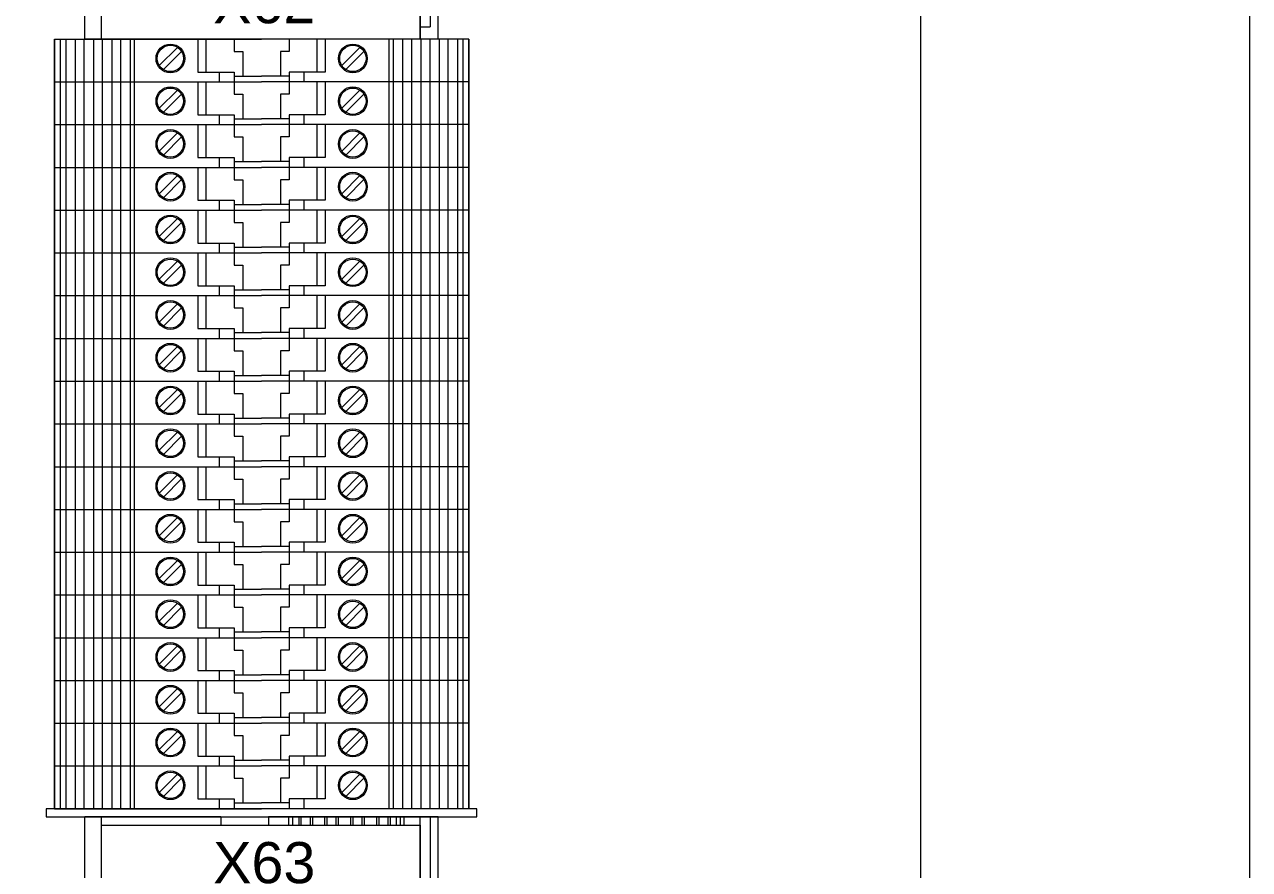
# Model space of a CAD drawing. Header units: millimetres. Extents: x -5035 to 14510, y -7775 to 12.
# Drawn here: x 1420.2 to 1569.2, y -2634.7 to -2531.9 of the extents above; entities that cross this region are included whole.
import ezdxf
from ezdxf.enums import TextEntityAlignment as Align

# ---------------------------------------------------------------- set-up
doc = ezdxf.new("R2010")
doc.units = ezdxf.units.MM
doc.layers.add('eProC - L2', color=41, linetype='Continuous', lineweight=20)
doc.styles.get("Standard").update_dxf_attribs({"font": 'arial.ttf'})

# ---------------------------------------------------------------- blocks, each defined once
blk = doc.blocks.new('eProC_Z_EK1+I-RE1')
at = {"layer": 'eProC - L2'}
for p, q in [((0, 0), (0, -20.65)), ((10, 0), (0, 0)), ((10, 0), (10, -43)), ((0, -1), (8.5, -1)), ((8.5, -2.2), (8.5, -1)), ((10, -2.2), (0, -2.2)), ((0, -4.2), (1, -4.2)), ((1, -4.59), (0, -4.59)), ((1, -5.09), (0, -5.09)), ((1, -5.84), (0, -5.84)), ((1, -6.11), (0, -6.11)), ((1, -7.21), (0, -7.21)), ((1, -7.49), (0, -7.49)), ((1, -8.99), (0, -8.99)), ((1, -9.26), (0, -9.26)), ((1, -10.36), (0, -10.36)), ((1, -10.64), (0, -10.64)), ((1, -12.14), (0, -12.14)), ((1, -12.42), (0, -12.42)), ((1, -13.52), (0, -13.52)), ((1, -13.79), (0, -13.79)), ((1, -15.29), (0, -15.29)), ((1, -15.57), (0, -15.57)), ((1, -16.67), (0, -16.67)), ((1, -16.94), (0, -16.94)), ((1, -17.69), (0, -17.69)), ((1, -18.19), (0, -18.19)), ((0, -20.65), (1, -20.65)), ((1, -26.45), (1, -20.65)), ((0, -26.45), (0, -43)), ((0, -26.45), (1, -26.45)), ((10, -41), (0, -41)), ((10, -43), (0, -43))]:
    blk.add_line(p, q, dxfattribs=at)
blk.add_lwpolyline([(10, -41), (1, -41), (1, -2.2), (10, -2.2)], close=True, dxfattribs=at)
blk.add_attdef('XXXX.X', text='', height=5, rotation=90, dxfattribs=at).set_placement((8.07, -21.18), align=Align.CENTER)
blk = doc.blocks.new('eProC_Z_00')
at = {"layer": 'eProC - L2'}
blk.add_lwpolyline([(0.99, 0), (0, 0), (0, -52.4), (0.99, -52.4)], close=True, dxfattribs=at)

msp = doc.modelspace()

# ---------------------------------------------------------------- linework, layer by layer
at = {"layer": 'eProC - L2'}
for p, q in [((1569.21, -1759.46), (1569.21, -2759.46)), ((1423.81, -2533.66), (1449.01, -2533.66)), ((1423.81, -2538.86), (1423.81, -2533.66)), ((1423.81, -2533.66), (1423.81, -2538.86)), ((1424.51, -2533.66), (1424.51, -2538.86)), ((1425.17, -2533.66), (1425.17, -2538.86)), ((1426.33, -2533.66), (1426.33, -2538.86)), ((1427.39, -2533.66), (1427.39, -2538.86)), ((1428.55, -2533.66), (1428.55, -2538.86)), ((1429.62, -2533.66), (1429.62, -2538.86)), ((1430.78, -2533.66), (1430.78, -2538.86)), ((1431.85, -2533.66), (1431.85, -2538.86)), ((1433.01, -2533.66), (1433.01, -2538.86)), ((1433.52, -2533.66), (1433.52, -2538.86)), ((1441.26, -2533.66), (1441.26, -2537.66)), ((1442.26, -2537.66), (1442.26, -2533.66)), ((1445.66, -2533.66), (1445.66, -2535.16)), ((1474.21, -2533.66), (1449.01, -2533.66)), ((1452.36, -2533.66), (1452.36, -2535.16)), ((1455.76, -2537.66), (1455.76, -2533.66)), ((1456.76, -2533.66), (1456.76, -2537.66)), ((1464.49, -2533.66), (1464.49, -2538.86)), ((1465, -2533.66), (1465, -2538.86)), ((1466.16, -2533.66), (1466.16, -2538.86)), ((1467.23, -2533.66), (1467.23, -2538.86)), ((1468.39, -2533.66), (1468.39, -2538.86)), ((1469.46, -2533.66), (1469.46, -2538.86)), ((1470.62, -2533.66), (1470.62, -2538.86)), ((1471.68, -2533.66), (1471.68, -2538.86)), ((1472.84, -2533.66), (1472.84, -2538.86)), ((1473.5, -2533.66), (1473.5, -2538.86)), ((1474.21, -2538.86), (1474.21, -2533.66)), ((1474.21, -2533.66), (1474.21, -2538.86)), ((1438.76, -2534.66), (1436.55, -2536.87)), ((1439.26, -2535.15), (1437.05, -2537.36)), ((1445.66, -2535.16), (1446.71, -2535.16)), ((1446.71, -2535.16), (1446.71, -2538.16)), ((1451.31, -2535.16), (1451.31, -2538.16)), ((1452.36, -2535.16), (1451.31, -2535.16)), ((1460.96, -2534.66), (1458.75, -2536.87)), ((1461.46, -2535.15), (1459.25, -2537.36)), ((1441.26, -2537.66), (1445.66, -2537.66)), ((1443.86, -2537.66), (1443.86, -2538.86)), ((1445.66, -2537.66), (1445.66, -2538.86)), ((1445.66, -2538.16), (1449.01, -2538.16)), ((1452.36, -2538.16), (1449.01, -2538.16)), ((1456.76, -2537.66), (1452.36, -2537.66)), ((1452.36, -2537.66), (1452.36, -2538.86)), ((1454.16, -2537.66), (1454.16, -2538.86)), ((1423.81, -2538.86), (1449.01, -2538.86)), ((1423.81, -2544.06), (1423.81, -2538.86)), ((1423.81, -2538.86), (1423.81, -2544.06)), ((1423.81, -2538.86), (1449.01, -2538.86)), ((1424.51, -2538.86), (1424.51, -2544.06)), ((1425.17, -2538.86), (1425.17, -2544.06)), ((1426.33, -2538.86), (1426.33, -2544.06)), ((1427.39, -2538.86), (1427.39, -2544.06)), ((1428.55, -2538.86), (1428.55, -2544.06)), ((1429.62, -2538.86), (1429.62, -2544.06)), ((1430.78, -2538.86), (1430.78, -2544.06)), ((1431.85, -2538.86), (1431.85, -2544.06)), ((1433.01, -2538.86), (1433.01, -2544.06)), ((1433.52, -2538.86), (1433.52, -2544.06)), ((1438.76, -2539.86), (1436.55, -2542.07)), ((1441.26, -2538.86), (1441.26, -2542.86)), ((1442.26, -2542.86), (1442.26, -2538.86)), ((1445.66, -2538.86), (1445.66, -2540.36)), ((1474.21, -2538.86), (1449.01, -2538.86)), ((1474.21, -2538.86), (1449.01, -2538.86)), ((1452.36, -2538.86), (1452.36, -2540.36)), ((1455.76, -2542.86), (1455.76, -2538.86)), ((1456.76, -2538.86), (1456.76, -2542.86)), ((1460.96, -2539.86), (1458.75, -2542.07)), ((1464.49, -2538.86), (1464.49, -2544.06)), ((1465, -2538.86), (1465, -2544.06)), ((1466.16, -2538.86), (1466.16, -2544.06)), ((1467.23, -2538.86), (1467.23, -2544.06)), ((1468.39, -2538.86), (1468.39, -2544.06)), ((1469.46, -2538.86), (1469.46, -2544.06)), ((1470.62, -2538.86), (1470.62, -2544.06)), ((1471.68, -2538.86), (1471.68, -2544.06)), ((1472.84, -2538.86), (1472.84, -2544.06)), ((1473.5, -2538.86), (1473.5, -2544.06)), ((1474.21, -2544.06), (1474.21, -2538.86)), ((1474.21, -2538.86), (1474.21, -2544.06)), ((1439.26, -2540.35), (1437.05, -2542.56)), ((1445.66, -2540.36), (1446.71, -2540.36)), ((1446.71, -2540.36), (1446.71, -2543.36)), ((1451.31, -2540.36), (1451.31, -2543.36)), ((1452.36, -2540.36), (1451.31, -2540.36)), ((1461.46, -2540.35), (1459.25, -2542.56)), ((1441.26, -2542.86), (1445.66, -2542.86)), ((1443.86, -2542.86), (1443.86, -2544.06)), ((1445.66, -2542.86), (1445.66, -2544.06)), ((1456.76, -2542.86), (1452.36, -2542.86)), ((1452.36, -2542.86), (1452.36, -2544.06)), ((1454.16, -2542.86), (1454.16, -2544.06)), ((1423.81, -2544.06), (1449.01, -2544.06)), ((1423.81, -2549.26), (1423.81, -2544.06)), ((1423.81, -2544.06), (1423.81, -2549.26)), ((1423.81, -2544.06), (1449.01, -2544.06)), ((1424.51, -2544.06), (1424.51, -2549.26)), ((1425.17, -2544.06), (1425.17, -2549.26)), ((1426.33, -2544.06), (1426.33, -2549.26)), ((1427.39, -2544.06), (1427.39, -2549.26)), ((1428.55, -2544.06), (1428.55, -2549.26)), ((1429.62, -2544.06), (1429.62, -2549.26)), ((1430.78, -2544.06), (1430.78, -2549.26)), ((1431.85, -2544.06), (1431.85, -2549.26)), ((1433.01, -2544.06), (1433.01, -2549.26)), ((1433.52, -2544.06), (1433.52, -2549.26)), ((1441.26, -2544.06), (1441.26, -2548.06)), ((1442.26, -2548.06), (1442.26, -2544.06)), ((1445.66, -2543.36), (1449.01, -2543.36)), ((1445.66, -2544.06), (1445.66, -2545.56)), ((1452.36, -2543.36), (1449.01, -2543.36)), ((1474.21, -2544.06), (1449.01, -2544.06)), ((1474.21, -2544.06), (1449.01, -2544.06)), ((1452.36, -2544.06), (1452.36, -2545.56)), ((1455.76, -2548.06), (1455.76, -2544.06)), ((1456.76, -2544.06), (1456.76, -2548.06)), ((1464.49, -2544.06), (1464.49, -2549.26)), ((1465, -2544.06), (1465, -2549.26)), ((1466.16, -2544.06), (1466.16, -2549.26)), ((1467.23, -2544.06), (1467.23, -2549.26)), ((1468.39, -2544.06), (1468.39, -2549.26)), ((1469.46, -2544.06), (1469.46, -2549.26)), ((1470.62, -2544.06), (1470.62, -2549.26)), ((1471.68, -2544.06), (1471.68, -2549.26)), ((1472.84, -2544.06), (1472.84, -2549.26)), ((1473.5, -2544.06), (1473.5, -2549.26)), ((1474.21, -2549.26), (1474.21, -2544.06)), ((1474.21, -2544.06), (1474.21, -2549.26)), ((1438.76, -2545.06), (1436.55, -2547.27)), ((1439.26, -2545.55), (1437.05, -2547.76)), ((1445.66, -2545.56), (1446.71, -2545.56)), ((1446.71, -2545.56), (1446.71, -2548.56)), ((1451.31, -2545.56), (1451.31, -2548.56)), ((1452.36, -2545.56), (1451.31, -2545.56)), ((1460.96, -2545.06), (1458.75, -2547.27)), ((1461.46, -2545.55), (1459.25, -2547.76)), ((1441.26, -2548.06), (1445.66, -2548.06)), ((1443.86, -2548.06), (1443.86, -2549.26)), ((1445.66, -2548.06), (1445.66, -2549.26)), ((1445.66, -2548.56), (1449.01, -2548.56)), ((1452.36, -2548.56), (1449.01, -2548.56)), ((1456.76, -2548.06), (1452.36, -2548.06)), ((1452.36, -2548.06), (1452.36, -2549.26)), ((1454.16, -2548.06), (1454.16, -2549.26)), ((1423.81, -2549.26), (1449.01, -2549.26)), ((1423.81, -2554.46), (1423.81, -2549.26)), ((1423.81, -2549.26), (1423.81, -2554.46)), ((1423.81, -2549.26), (1449.01, -2549.26)), ((1424.51, -2549.26), (1424.51, -2554.46)), ((1425.17, -2549.26), (1425.17, -2554.46)), ((1426.33, -2549.26), (1426.33, -2554.46)), ((1427.39, -2549.26), (1427.39, -2554.46)), ((1428.55, -2549.26), (1428.55, -2554.46)), ((1429.62, -2549.26), (1429.62, -2554.46)), ((1430.78, -2549.26), (1430.78, -2554.46)), ((1431.85, -2549.26), (1431.85, -2554.46)), ((1433.01, -2549.26), (1433.01, -2554.46)), ((1433.52, -2549.26), (1433.52, -2554.46)), ((1438.76, -2550.26), (1436.55, -2552.47)), ((1441.26, -2549.26), (1441.26, -2553.26)), ((1442.26, -2553.26), (1442.26, -2549.26)), ((1445.66, -2549.26), (1445.66, -2550.76)), ((1474.21, -2549.26), (1449.01, -2549.26)), ((1474.21, -2549.26), (1449.01, -2549.26)), ((1452.36, -2549.26), (1452.36, -2550.76)), ((1455.76, -2553.26), (1455.76, -2549.26)), ((1456.76, -2549.26), (1456.76, -2553.26)), ((1460.96, -2550.26), (1458.75, -2552.47)), ((1464.49, -2549.26), (1464.49, -2554.46)), ((1465, -2549.26), (1465, -2554.46)), ((1466.16, -2549.26), (1466.16, -2554.46)), ((1467.23, -2549.26), (1467.23, -2554.46)), ((1468.39, -2549.26), (1468.39, -2554.46)), ((1469.46, -2549.26), (1469.46, -2554.46)), ((1470.62, -2549.26), (1470.62, -2554.46)), ((1471.68, -2549.26), (1471.68, -2554.46)), ((1472.84, -2549.26), (1472.84, -2554.46)), ((1473.5, -2549.26), (1473.5, -2554.46)), ((1474.21, -2554.46), (1474.21, -2549.26)), ((1474.21, -2549.26), (1474.21, -2554.46)), ((1439.26, -2550.75), (1437.05, -2552.96)), ((1445.66, -2550.76), (1446.71, -2550.76)), ((1446.71, -2550.76), (1446.71, -2553.76)), ((1451.31, -2550.76), (1451.31, -2553.76)), ((1452.36, -2550.76), (1451.31, -2550.76)), ((1461.46, -2550.75), (1459.25, -2552.96)), ((1441.26, -2553.26), (1445.66, -2553.26)), ((1443.86, -2553.26), (1443.86, -2554.46)), ((1445.66, -2553.26), (1445.66, -2554.46)), ((1456.76, -2553.26), (1452.36, -2553.26)), ((1452.36, -2553.26), (1452.36, -2554.46)), ((1454.16, -2553.26), (1454.16, -2554.46)), ((1423.81, -2554.46), (1449.01, -2554.46)), ((1423.81, -2559.66), (1423.81, -2554.46)), ((1423.81, -2554.46), (1423.81, -2559.66)), ((1423.81, -2554.46), (1449.01, -2554.46)), ((1424.51, -2554.46), (1424.51, -2559.66)), ((1425.17, -2554.46), (1425.17, -2559.66)), ((1426.33, -2554.46), (1426.33, -2559.66)), ((1427.39, -2554.46), (1427.39, -2559.66)), ((1428.55, -2554.46), (1428.55, -2559.66)), ((1429.62, -2554.46), (1429.62, -2559.66)), ((1430.78, -2554.46), (1430.78, -2559.66)), ((1431.85, -2554.46), (1431.85, -2559.66)), ((1433.01, -2554.46), (1433.01, -2559.66)), ((1433.52, -2554.46), (1433.52, -2559.66)), ((1441.26, -2554.46), (1441.26, -2558.46)), ((1442.26, -2558.46), (1442.26, -2554.46)), ((1445.66, -2553.76), (1449.01, -2553.76)), ((1445.66, -2554.46), (1445.66, -2555.96)), ((1452.36, -2553.76), (1449.01, -2553.76)), ((1474.21, -2554.46), (1449.01, -2554.46)), ((1474.21, -2554.46), (1449.01, -2554.46)), ((1452.36, -2554.46), (1452.36, -2555.96)), ((1455.76, -2558.46), (1455.76, -2554.46)), ((1456.76, -2554.46), (1456.76, -2558.46)), ((1464.49, -2554.46), (1464.49, -2559.66)), ((1465, -2554.46), (1465, -2559.66)), ((1466.16, -2554.46), (1466.16, -2559.66)), ((1467.23, -2554.46), (1467.23, -2559.66)), ((1468.39, -2554.46), (1468.39, -2559.66)), ((1469.46, -2554.46), (1469.46, -2559.66)), ((1470.62, -2554.46), (1470.62, -2559.66)), ((1471.68, -2554.46), (1471.68, -2559.66)), ((1472.84, -2554.46), (1472.84, -2559.66)), ((1473.5, -2554.46), (1473.5, -2559.66)), ((1474.21, -2559.66), (1474.21, -2554.46)), ((1474.21, -2554.46), (1474.21, -2559.66)), ((1438.76, -2555.46), (1436.55, -2557.67)), ((1439.26, -2555.95), (1437.05, -2558.16)), ((1445.66, -2555.96), (1446.71, -2555.96)), ((1446.71, -2555.96), (1446.71, -2558.96)), ((1451.31, -2555.96), (1451.31, -2558.96)), ((1452.36, -2555.96), (1451.31, -2555.96)), ((1460.96, -2555.46), (1458.75, -2557.67)), ((1461.46, -2555.95), (1459.25, -2558.16)), ((1441.26, -2558.46), (1445.66, -2558.46)), ((1443.86, -2558.46), (1443.86, -2559.66)), ((1445.66, -2558.46), (1445.66, -2559.66)), ((1445.66, -2558.96), (1449.01, -2558.96)), ((1452.36, -2558.96), (1449.01, -2558.96)), ((1456.76, -2558.46), (1452.36, -2558.46)), ((1452.36, -2558.46), (1452.36, -2559.66)), ((1454.16, -2558.46), (1454.16, -2559.66)), ((1423.81, -2559.66), (1449.01, -2559.66)), ((1423.81, -2564.86), (1423.81, -2559.66)), ((1423.81, -2559.66), (1423.81, -2564.86)), ((1423.81, -2559.66), (1449.01, -2559.66)), ((1424.51, -2559.66), (1424.51, -2564.86)), ((1425.17, -2559.66), (1425.17, -2564.86)), ((1426.33, -2559.66), (1426.33, -2564.86)), ((1427.39, -2559.66), (1427.39, -2564.86)), ((1428.55, -2559.66), (1428.55, -2564.86)), ((1429.62, -2559.66), (1429.62, -2564.86)), ((1430.78, -2559.66), (1430.78, -2564.86)), ((1431.85, -2559.66), (1431.85, -2564.86)), ((1433.01, -2559.66), (1433.01, -2564.86)), ((1433.52, -2559.66), (1433.52, -2564.86)), ((1438.76, -2560.66), (1436.55, -2562.87)), ((1441.26, -2559.66), (1441.26, -2563.66)), ((1442.26, -2563.66), (1442.26, -2559.66)), ((1445.66, -2559.66), (1445.66, -2561.16)), ((1474.21, -2559.66), (1449.01, -2559.66)), ((1474.21, -2559.66), (1449.01, -2559.66)), ((1452.36, -2559.66), (1452.36, -2561.16)), ((1455.76, -2563.66), (1455.76, -2559.66)), ((1456.76, -2559.66), (1456.76, -2563.66)), ((1460.96, -2560.66), (1458.75, -2562.87)), ((1464.49, -2559.66), (1464.49, -2564.86)), ((1465, -2559.66), (1465, -2564.86)), ((1466.16, -2559.66), (1466.16, -2564.86)), ((1467.23, -2559.66), (1467.23, -2564.86)), ((1468.39, -2559.66), (1468.39, -2564.86)), ((1469.46, -2559.66), (1469.46, -2564.86)), ((1470.62, -2559.66), (1470.62, -2564.86)), ((1471.68, -2559.66), (1471.68, -2564.86)), ((1472.84, -2559.66), (1472.84, -2564.86)), ((1473.5, -2559.66), (1473.5, -2564.86)), ((1474.21, -2564.86), (1474.21, -2559.66)), ((1474.21, -2559.66), (1474.21, -2564.86)), ((1439.26, -2561.15), (1437.05, -2563.36)), ((1445.66, -2561.16), (1446.71, -2561.16)), ((1446.71, -2561.16), (1446.71, -2564.16)), ((1451.31, -2561.16), (1451.31, -2564.16)), ((1452.36, -2561.16), (1451.31, -2561.16)), ((1461.46, -2561.15), (1459.25, -2563.36)), ((1441.26, -2563.66), (1445.66, -2563.66)), ((1443.86, -2563.66), (1443.86, -2564.86)), ((1445.66, -2563.66), (1445.66, -2564.86)), ((1456.76, -2563.66), (1452.36, -2563.66)), ((1452.36, -2563.66), (1452.36, -2564.86)), ((1454.16, -2563.66), (1454.16, -2564.86)), ((1423.81, -2564.86), (1449.01, -2564.86)), ((1423.81, -2570.06), (1423.81, -2564.86)), ((1423.81, -2564.86), (1423.81, -2570.06)), ((1423.81, -2564.86), (1449.01, -2564.86)), ((1424.51, -2564.86), (1424.51, -2570.06)), ((1425.17, -2564.86), (1425.17, -2570.06)), ((1426.33, -2564.86), (1426.33, -2570.06)), ((1427.39, -2564.86), (1427.39, -2570.06)), ((1428.55, -2564.86), (1428.55, -2570.06)), ((1429.62, -2564.86), (1429.62, -2570.06)), ((1430.78, -2564.86), (1430.78, -2570.06)), ((1431.85, -2564.86), (1431.85, -2570.06)), ((1433.01, -2564.86), (1433.01, -2570.06)), ((1433.52, -2564.86), (1433.52, -2570.06)), ((1441.26, -2564.86), (1441.26, -2568.86)), ((1442.26, -2568.86), (1442.26, -2564.86)), ((1445.66, -2564.16), (1449.01, -2564.16)), ((1445.66, -2564.86), (1445.66, -2566.36)), ((1452.36, -2564.16), (1449.01, -2564.16)), ((1474.21, -2564.86), (1449.01, -2564.86)), ((1474.21, -2564.86), (1449.01, -2564.86)), ((1452.36, -2564.86), (1452.36, -2566.36)), ((1455.76, -2568.86), (1455.76, -2564.86)), ((1456.76, -2564.86), (1456.76, -2568.86)), ((1464.49, -2564.86), (1464.49, -2570.06)), ((1465, -2564.86), (1465, -2570.06)), ((1466.16, -2564.86), (1466.16, -2570.06)), ((1467.23, -2564.86), (1467.23, -2570.06)), ((1468.39, -2564.86), (1468.39, -2570.06)), ((1469.46, -2564.86), (1469.46, -2570.06)), ((1470.62, -2564.86), (1470.62, -2570.06)), ((1471.68, -2564.86), (1471.68, -2570.06)), ((1472.84, -2564.86), (1472.84, -2570.06)), ((1473.5, -2564.86), (1473.5, -2570.06)), ((1474.21, -2570.06), (1474.21, -2564.86)), ((1474.21, -2564.86), (1474.21, -2570.06)), ((1438.76, -2565.86), (1436.55, -2568.07)), ((1439.26, -2566.35), (1437.05, -2568.56)), ((1445.66, -2566.36), (1446.71, -2566.36)), ((1446.71, -2566.36), (1446.71, -2569.36)), ((1451.31, -2566.36), (1451.31, -2569.36)), ((1452.36, -2566.36), (1451.31, -2566.36)), ((1460.96, -2565.86), (1458.75, -2568.07)), ((1461.46, -2566.35), (1459.25, -2568.56)), ((1441.26, -2568.86), (1445.66, -2568.86)), ((1443.86, -2568.86), (1443.86, -2570.06)), ((1445.66, -2568.86), (1445.66, -2570.06)), ((1445.66, -2569.36), (1449.01, -2569.36)), ((1452.36, -2569.36), (1449.01, -2569.36)), ((1456.76, -2568.86), (1452.36, -2568.86)), ((1452.36, -2568.86), (1452.36, -2570.06)), ((1454.16, -2568.86), (1454.16, -2570.06)), ((1423.81, -2570.06), (1449.01, -2570.06)), ((1423.81, -2575.26), (1423.81, -2570.06)), ((1423.81, -2570.06), (1423.81, -2575.26)), ((1423.81, -2570.06), (1449.01, -2570.06)), ((1424.51, -2570.06), (1424.51, -2575.26)), ((1425.17, -2570.06), (1425.17, -2575.26)), ((1426.33, -2570.06), (1426.33, -2575.26)), ((1427.39, -2570.06), (1427.39, -2575.26)), ((1428.55, -2570.06), (1428.55, -2575.26)), ((1429.62, -2570.06), (1429.62, -2575.26)), ((1430.78, -2570.06), (1430.78, -2575.26)), ((1431.85, -2570.06), (1431.85, -2575.26)), ((1433.01, -2570.06), (1433.01, -2575.26)), ((1433.52, -2570.06), (1433.52, -2575.26)), ((1438.76, -2571.06), (1436.55, -2573.27)), ((1441.26, -2570.06), (1441.26, -2574.06)), ((1442.26, -2574.06), (1442.26, -2570.06)), ((1445.66, -2570.06), (1445.66, -2571.56)), ((1474.21, -2570.06), (1449.01, -2570.06)), ((1474.21, -2570.06), (1449.01, -2570.06)), ((1452.36, -2570.06), (1452.36, -2571.56)), ((1455.76, -2574.06), (1455.76, -2570.06)), ((1456.76, -2570.06), (1456.76, -2574.06)), ((1460.96, -2571.06), (1458.75, -2573.27)), ((1464.49, -2570.06), (1464.49, -2575.26)), ((1465, -2570.06), (1465, -2575.26)), ((1466.16, -2570.06), (1466.16, -2575.26)), ((1467.23, -2570.06), (1467.23, -2575.26)), ((1468.39, -2570.06), (1468.39, -2575.26)), ((1469.46, -2570.06), (1469.46, -2575.26)), ((1470.62, -2570.06), (1470.62, -2575.26)), ((1471.68, -2570.06), (1471.68, -2575.26)), ((1472.84, -2570.06), (1472.84, -2575.26)), ((1473.5, -2570.06), (1473.5, -2575.26)), ((1474.21, -2575.26), (1474.21, -2570.06)), ((1474.21, -2570.06), (1474.21, -2575.26)), ((1439.26, -2571.55), (1437.05, -2573.76)), ((1445.66, -2571.56), (1446.71, -2571.56)), ((1446.71, -2571.56), (1446.71, -2574.56)), ((1451.31, -2571.56), (1451.31, -2574.56)), ((1452.36, -2571.56), (1451.31, -2571.56)), ((1461.46, -2571.55), (1459.25, -2573.76)), ((1441.26, -2574.06), (1445.66, -2574.06)), ((1443.86, -2574.06), (1443.86, -2575.26)), ((1445.66, -2574.06), (1445.66, -2575.26)), ((1456.76, -2574.06), (1452.36, -2574.06)), ((1452.36, -2574.06), (1452.36, -2575.26)), ((1454.16, -2574.06), (1454.16, -2575.26)), ((1423.81, -2575.26), (1449.01, -2575.26)), ((1423.81, -2575.26), (1449.01, -2575.26)), ((1423.81, -2580.46), (1423.81, -2575.26)), ((1423.81, -2575.26), (1423.81, -2580.46)), ((1424.51, -2575.26), (1424.51, -2580.46)), ((1425.17, -2575.26), (1425.17, -2580.46)), ((1426.33, -2575.26), (1426.33, -2580.46)), ((1427.39, -2575.26), (1427.39, -2580.46)), ((1428.55, -2575.26), (1428.55, -2580.46)), ((1429.62, -2575.26), (1429.62, -2580.46)), ((1430.78, -2575.26), (1430.78, -2580.46)), ((1431.85, -2575.26), (1431.85, -2580.46)), ((1433.01, -2575.26), (1433.01, -2580.46)), ((1433.52, -2575.26), (1433.52, -2580.46)), ((1441.26, -2575.26), (1441.26, -2579.26)), ((1442.26, -2579.26), (1442.26, -2575.26)), ((1445.66, -2574.56), (1449.01, -2574.56)), ((1445.66, -2575.26), (1445.66, -2576.76)), ((1452.36, -2574.56), (1449.01, -2574.56)), ((1474.21, -2575.26), (1449.01, -2575.26)), ((1474.21, -2575.26), (1449.01, -2575.26)), ((1452.36, -2575.26), (1452.36, -2576.76)), ((1455.76, -2579.26), (1455.76, -2575.26)), ((1456.76, -2575.26), (1456.76, -2579.26)), ((1464.49, -2575.26), (1464.49, -2580.46)), ((1465, -2575.26), (1465, -2580.46)), ((1466.16, -2575.26), (1466.16, -2580.46)), ((1467.23, -2575.26), (1467.23, -2580.46)), ((1468.39, -2575.26), (1468.39, -2580.46)), ((1469.46, -2575.26), (1469.46, -2580.46)), ((1470.62, -2575.26), (1470.62, -2580.46)), ((1471.68, -2575.26), (1471.68, -2580.46)), ((1472.84, -2575.26), (1472.84, -2580.46)), ((1473.5, -2575.26), (1473.5, -2580.46)), ((1474.21, -2580.46), (1474.21, -2575.26)), ((1474.21, -2575.26), (1474.21, -2580.46)), ((1438.76, -2576.26), (1436.55, -2578.47)), ((1439.26, -2576.75), (1437.05, -2578.96)), ((1445.66, -2576.76), (1446.71, -2576.76)), ((1446.71, -2576.76), (1446.71, -2579.76)), ((1451.31, -2576.76), (1451.31, -2579.76)), ((1452.36, -2576.76), (1451.31, -2576.76)), ((1460.96, -2576.26), (1458.75, -2578.47)), ((1461.46, -2576.75), (1459.25, -2578.96)), ((1441.26, -2579.26), (1445.66, -2579.26)), ((1443.86, -2579.26), (1443.86, -2580.46)), ((1445.66, -2579.26), (1445.66, -2580.46)), ((1445.66, -2579.76), (1449.01, -2579.76)), ((1452.36, -2579.76), (1449.01, -2579.76)), ((1456.76, -2579.26), (1452.36, -2579.26)), ((1452.36, -2579.26), (1452.36, -2580.46)), ((1454.16, -2579.26), (1454.16, -2580.46)), ((1423.81, -2580.46), (1449.01, -2580.46)), ((1423.81, -2585.66), (1423.81, -2580.46)), ((1423.81, -2580.46), (1423.81, -2585.66)), ((1423.81, -2580.46), (1449.01, -2580.46)), ((1424.51, -2580.46), (1424.51, -2585.66)), ((1425.17, -2580.46), (1425.17, -2585.66)), ((1426.33, -2580.46), (1426.33, -2585.66)), ((1427.39, -2580.46), (1427.39, -2585.66)), ((1428.55, -2580.46), (1428.55, -2585.66)), ((1429.62, -2580.46), (1429.62, -2585.66)), ((1430.78, -2580.46), (1430.78, -2585.66)), ((1431.85, -2580.46), (1431.85, -2585.66)), ((1433.01, -2580.46), (1433.01, -2585.66)), ((1433.52, -2580.46), (1433.52, -2585.66)), ((1438.76, -2581.46), (1436.55, -2583.67)), ((1441.26, -2580.46), (1441.26, -2584.46)), ((1442.26, -2584.46), (1442.26, -2580.46)), ((1445.66, -2580.46), (1445.66, -2581.96)), ((1474.21, -2580.46), (1449.01, -2580.46)), ((1474.21, -2580.46), (1449.01, -2580.46)), ((1452.36, -2580.46), (1452.36, -2581.96)), ((1455.76, -2584.46), (1455.76, -2580.46)), ((1456.76, -2580.46), (1456.76, -2584.46)), ((1460.96, -2581.46), (1458.75, -2583.67)), ((1464.49, -2580.46), (1464.49, -2585.66)), ((1465, -2580.46), (1465, -2585.66)), ((1466.16, -2580.46), (1466.16, -2585.66)), ((1467.23, -2580.46), (1467.23, -2585.66)), ((1468.39, -2580.46), (1468.39, -2585.66)), ((1469.46, -2580.46), (1469.46, -2585.66)), ((1470.62, -2580.46), (1470.62, -2585.66)), ((1471.68, -2580.46), (1471.68, -2585.66)), ((1472.84, -2580.46), (1472.84, -2585.66)), ((1473.5, -2580.46), (1473.5, -2585.66)), ((1474.21, -2585.66), (1474.21, -2580.46)), ((1474.21, -2580.46), (1474.21, -2585.66)), ((1439.26, -2581.95), (1437.05, -2584.16)), ((1445.66, -2581.96), (1446.71, -2581.96)), ((1446.71, -2581.96), (1446.71, -2584.96)), ((1451.31, -2581.96), (1451.31, -2584.96)), ((1452.36, -2581.96), (1451.31, -2581.96)), ((1461.46, -2581.95), (1459.25, -2584.16)), ((1441.26, -2584.46), (1445.66, -2584.46)), ((1443.86, -2584.46), (1443.86, -2585.66)), ((1445.66, -2584.46), (1445.66, -2585.66)), ((1456.76, -2584.46), (1452.36, -2584.46)), ((1452.36, -2584.46), (1452.36, -2585.66)), ((1454.16, -2584.46), (1454.16, -2585.66)), ((1423.81, -2585.66), (1449.01, -2585.66)), ((1423.81, -2590.86), (1423.81, -2585.66)), ((1423.81, -2585.66), (1423.81, -2590.86)), ((1423.81, -2585.66), (1449.01, -2585.66)), ((1424.51, -2585.66), (1424.51, -2590.86)), ((1425.17, -2585.66), (1425.17, -2590.86)), ((1426.33, -2585.66), (1426.33, -2590.86)), ((1427.39, -2585.66), (1427.39, -2590.86)), ((1428.55, -2585.66), (1428.55, -2590.86)), ((1429.62, -2585.66), (1429.62, -2590.86)), ((1430.78, -2585.66), (1430.78, -2590.86)), ((1431.85, -2585.66), (1431.85, -2590.86)), ((1433.01, -2585.66), (1433.01, -2590.86)), ((1433.52, -2585.66), (1433.52, -2590.86)), ((1441.26, -2585.66), (1441.26, -2589.66)), ((1442.26, -2589.66), (1442.26, -2585.66)), ((1445.66, -2584.96), (1449.01, -2584.96)), ((1445.66, -2585.66), (1445.66, -2587.16)), ((1452.36, -2584.96), (1449.01, -2584.96)), ((1474.21, -2585.66), (1449.01, -2585.66)), ((1474.21, -2585.66), (1449.01, -2585.66)), ((1452.36, -2585.66), (1452.36, -2587.16)), ((1455.76, -2589.66), (1455.76, -2585.66)), ((1456.76, -2585.66), (1456.76, -2589.66)), ((1464.49, -2585.66), (1464.49, -2590.86)), ((1465, -2585.66), (1465, -2590.86)), ((1466.16, -2585.66), (1466.16, -2590.86)), ((1467.23, -2585.66), (1467.23, -2590.86)), ((1468.39, -2585.66), (1468.39, -2590.86)), ((1469.46, -2585.66), (1469.46, -2590.86)), ((1470.62, -2585.66), (1470.62, -2590.86)), ((1471.68, -2585.66), (1471.68, -2590.86)), ((1472.84, -2585.66), (1472.84, -2590.86)), ((1473.5, -2585.66), (1473.5, -2590.86)), ((1474.21, -2590.86), (1474.21, -2585.66)), ((1474.21, -2585.66), (1474.21, -2590.86)), ((1438.76, -2586.66), (1436.55, -2588.87)), ((1439.26, -2587.15), (1437.05, -2589.36)), ((1445.66, -2587.16), (1446.71, -2587.16)), ((1446.71, -2587.16), (1446.71, -2590.16)), ((1451.31, -2587.16), (1451.31, -2590.16)), ((1452.36, -2587.16), (1451.31, -2587.16)), ((1460.96, -2586.66), (1458.75, -2588.87)), ((1461.46, -2587.15), (1459.25, -2589.36)), ((1441.26, -2589.66), (1445.66, -2589.66)), ((1443.86, -2589.66), (1443.86, -2590.86)), ((1445.66, -2589.66), (1445.66, -2590.86)), ((1445.66, -2590.16), (1449.01, -2590.16)), ((1452.36, -2590.16), (1449.01, -2590.16)), ((1456.76, -2589.66), (1452.36, -2589.66)), ((1452.36, -2589.66), (1452.36, -2590.86)), ((1454.16, -2589.66), (1454.16, -2590.86)), ((1423.81, -2590.86), (1449.01, -2590.86)), ((1423.81, -2596.06), (1423.81, -2590.86)), ((1423.81, -2590.86), (1423.81, -2596.06)), ((1423.81, -2590.86), (1449.01, -2590.86)), ((1424.51, -2590.86), (1424.51, -2596.06)), ((1425.17, -2590.86), (1425.17, -2596.06)), ((1426.33, -2590.86), (1426.33, -2596.06)), ((1427.39, -2590.86), (1427.39, -2596.06)), ((1428.55, -2590.86), (1428.55, -2596.06)), ((1429.62, -2590.86), (1429.62, -2596.06)), ((1430.78, -2590.86), (1430.78, -2596.06)), ((1431.85, -2590.86), (1431.85, -2596.06)), ((1433.01, -2590.86), (1433.01, -2596.06)), ((1433.52, -2590.86), (1433.52, -2596.06)), ((1438.76, -2591.86), (1436.55, -2594.07)), ((1441.26, -2590.86), (1441.26, -2594.86)), ((1442.26, -2594.86), (1442.26, -2590.86)), ((1445.66, -2590.86), (1445.66, -2592.36)), ((1474.21, -2590.86), (1449.01, -2590.86)), ((1474.21, -2590.86), (1449.01, -2590.86)), ((1452.36, -2590.86), (1452.36, -2592.36)), ((1455.76, -2594.86), (1455.76, -2590.86)), ((1456.76, -2590.86), (1456.76, -2594.86)), ((1460.96, -2591.86), (1458.75, -2594.07)), ((1464.49, -2590.86), (1464.49, -2596.06)), ((1465, -2590.86), (1465, -2596.06)), ((1466.16, -2590.86), (1466.16, -2596.06)), ((1467.23, -2590.86), (1467.23, -2596.06)), ((1468.39, -2590.86), (1468.39, -2596.06)), ((1469.46, -2590.86), (1469.46, -2596.06)), ((1470.62, -2590.86), (1470.62, -2596.06)), ((1471.68, -2590.86), (1471.68, -2596.06)), ((1472.84, -2590.86), (1472.84, -2596.06)), ((1473.5, -2590.86), (1473.5, -2596.06)), ((1474.21, -2596.06), (1474.21, -2590.86)), ((1474.21, -2590.86), (1474.21, -2596.06)), ((1439.26, -2592.35), (1437.05, -2594.56)), ((1445.66, -2592.36), (1446.71, -2592.36)), ((1446.71, -2592.36), (1446.71, -2595.36)), ((1451.31, -2592.36), (1451.31, -2595.36)), ((1452.36, -2592.36), (1451.31, -2592.36)), ((1461.46, -2592.35), (1459.25, -2594.56)), ((1441.26, -2594.86), (1445.66, -2594.86)), ((1443.86, -2594.86), (1443.86, -2596.06)), ((1445.66, -2594.86), (1445.66, -2596.06)), ((1456.76, -2594.86), (1452.36, -2594.86)), ((1452.36, -2594.86), (1452.36, -2596.06)), ((1454.16, -2594.86), (1454.16, -2596.06)), ((1423.81, -2596.06), (1449.01, -2596.06)), ((1423.81, -2596.06), (1449.01, -2596.06)), ((1423.81, -2601.26), (1423.81, -2596.06)), ((1423.81, -2596.06), (1423.81, -2601.26)), ((1424.51, -2596.06), (1424.51, -2601.26)), ((1425.17, -2596.06), (1425.17, -2601.26)), ((1426.33, -2596.06), (1426.33, -2601.26)), ((1427.39, -2596.06), (1427.39, -2601.26)), ((1428.55, -2596.06), (1428.55, -2601.26)), ((1429.62, -2596.06), (1429.62, -2601.26)), ((1430.78, -2596.06), (1430.78, -2601.26)), ((1431.85, -2596.06), (1431.85, -2601.26)), ((1433.01, -2596.06), (1433.01, -2601.26)), ((1433.52, -2596.06), (1433.52, -2601.26)), ((1441.26, -2596.06), (1441.26, -2600.06)), ((1442.26, -2600.06), (1442.26, -2596.06)), ((1445.66, -2595.36), (1449.01, -2595.36)), ((1445.66, -2596.06), (1445.66, -2597.56)), ((1452.36, -2595.36), (1449.01, -2595.36)), ((1474.21, -2596.06), (1449.01, -2596.06)), ((1474.21, -2596.06), (1449.01, -2596.06)), ((1452.36, -2596.06), (1452.36, -2597.56)), ((1455.76, -2600.06), (1455.76, -2596.06)), ((1456.76, -2596.06), (1456.76, -2600.06)), ((1464.49, -2596.06), (1464.49, -2601.26)), ((1465, -2596.06), (1465, -2601.26)), ((1466.16, -2596.06), (1466.16, -2601.26)), ((1467.23, -2596.06), (1467.23, -2601.26)), ((1468.39, -2596.06), (1468.39, -2601.26)), ((1469.46, -2596.06), (1469.46, -2601.26)), ((1470.62, -2596.06), (1470.62, -2601.26)), ((1471.68, -2596.06), (1471.68, -2601.26)), ((1472.84, -2596.06), (1472.84, -2601.26)), ((1473.5, -2596.06), (1473.5, -2601.26)), ((1474.21, -2601.26), (1474.21, -2596.06)), ((1474.21, -2596.06), (1474.21, -2601.26)), ((1438.76, -2597.06), (1436.55, -2599.27)), ((1439.26, -2597.55), (1437.05, -2599.76)), ((1445.66, -2597.56), (1446.71, -2597.56)), ((1446.71, -2597.56), (1446.71, -2600.56)), ((1451.31, -2597.56), (1451.31, -2600.56)), ((1452.36, -2597.56), (1451.31, -2597.56)), ((1460.96, -2597.06), (1458.75, -2599.27)), ((1461.46, -2597.55), (1459.25, -2599.76)), ((1441.26, -2600.06), (1445.66, -2600.06)), ((1443.86, -2600.06), (1443.86, -2601.26)), ((1445.66, -2600.06), (1445.66, -2601.26)), ((1445.66, -2600.56), (1449.01, -2600.56)), ((1452.36, -2600.56), (1449.01, -2600.56)), ((1456.76, -2600.06), (1452.36, -2600.06)), ((1452.36, -2600.06), (1452.36, -2601.26)), ((1454.16, -2600.06), (1454.16, -2601.26)), ((1423.81, -2601.26), (1449.01, -2601.26)), ((1423.81, -2606.46), (1423.81, -2601.26)), ((1423.81, -2601.26), (1423.81, -2606.46)), ((1423.81, -2601.26), (1449.01, -2601.26)), ((1424.51, -2601.26), (1424.51, -2606.46)), ((1425.17, -2601.26), (1425.17, -2606.46)), ((1426.33, -2601.26), (1426.33, -2606.46)), ((1427.39, -2601.26), (1427.39, -2606.46)), ((1428.55, -2601.26), (1428.55, -2606.46)), ((1429.62, -2601.26), (1429.62, -2606.46)), ((1430.78, -2601.26), (1430.78, -2606.46)), ((1431.85, -2601.26), (1431.85, -2606.46)), ((1433.01, -2601.26), (1433.01, -2606.46)), ((1433.52, -2601.26), (1433.52, -2606.46)), ((1438.76, -2602.26), (1436.55, -2604.47)), ((1441.26, -2601.26), (1441.26, -2605.26)), ((1442.26, -2605.26), (1442.26, -2601.26)), ((1445.66, -2601.26), (1445.66, -2602.76)), ((1474.21, -2601.26), (1449.01, -2601.26)), ((1474.21, -2601.26), (1449.01, -2601.26)), ((1452.36, -2601.26), (1452.36, -2602.76)), ((1455.76, -2605.26), (1455.76, -2601.26)), ((1456.76, -2601.26), (1456.76, -2605.26)), ((1460.96, -2602.26), (1458.75, -2604.47)), ((1464.49, -2601.26), (1464.49, -2606.46)), ((1465, -2601.26), (1465, -2606.46)), ((1466.16, -2601.26), (1466.16, -2606.46)), ((1467.23, -2601.26), (1467.23, -2606.46)), ((1468.39, -2601.26), (1468.39, -2606.46)), ((1469.46, -2601.26), (1469.46, -2606.46)), ((1470.62, -2601.26), (1470.62, -2606.46)), ((1471.68, -2601.26), (1471.68, -2606.46)), ((1472.84, -2601.26), (1472.84, -2606.46)), ((1473.5, -2601.26), (1473.5, -2606.46)), ((1474.21, -2606.46), (1474.21, -2601.26)), ((1474.21, -2601.26), (1474.21, -2606.46)), ((1439.26, -2602.75), (1437.05, -2604.96)), ((1445.66, -2602.76), (1446.71, -2602.76)), ((1446.71, -2602.76), (1446.71, -2605.76)), ((1451.31, -2602.76), (1451.31, -2605.76)), ((1452.36, -2602.76), (1451.31, -2602.76)), ((1461.46, -2602.75), (1459.25, -2604.96)), ((1441.26, -2605.26), (1445.66, -2605.26)), ((1443.86, -2605.26), (1443.86, -2606.46)), ((1445.66, -2605.26), (1445.66, -2606.46)), ((1456.76, -2605.26), (1452.36, -2605.26)), ((1452.36, -2605.26), (1452.36, -2606.46)), ((1454.16, -2605.26), (1454.16, -2606.46)), ((1423.81, -2606.46), (1449.01, -2606.46)), ((1423.81, -2611.66), (1423.81, -2606.46)), ((1423.81, -2606.46), (1423.81, -2611.66)), ((1423.81, -2606.46), (1449.01, -2606.46)), ((1424.51, -2606.46), (1424.51, -2611.66)), ((1425.17, -2606.46), (1425.17, -2611.66)), ((1426.33, -2606.46), (1426.33, -2611.66)), ((1427.39, -2606.46), (1427.39, -2611.66)), ((1428.55, -2606.46), (1428.55, -2611.66)), ((1429.62, -2606.46), (1429.62, -2611.66)), ((1430.78, -2606.46), (1430.78, -2611.66)), ((1431.85, -2606.46), (1431.85, -2611.66)), ((1433.01, -2606.46), (1433.01, -2611.66)), ((1433.52, -2606.46), (1433.52, -2611.66)), ((1441.26, -2606.46), (1441.26, -2610.46)), ((1442.26, -2610.46), (1442.26, -2606.46)), ((1445.66, -2605.76), (1449.01, -2605.76)), ((1445.66, -2606.46), (1445.66, -2607.96)), ((1452.36, -2605.76), (1449.01, -2605.76)), ((1474.21, -2606.46), (1449.01, -2606.46)), ((1474.21, -2606.46), (1449.01, -2606.46)), ((1452.36, -2606.46), (1452.36, -2607.96)), ((1455.76, -2610.46), (1455.76, -2606.46)), ((1456.76, -2606.46), (1456.76, -2610.46)), ((1464.49, -2606.46), (1464.49, -2611.66)), ((1465, -2606.46), (1465, -2611.66)), ((1466.16, -2606.46), (1466.16, -2611.66)), ((1467.23, -2606.46), (1467.23, -2611.66)), ((1468.39, -2606.46), (1468.39, -2611.66)), ((1469.46, -2606.46), (1469.46, -2611.66)), ((1470.62, -2606.46), (1470.62, -2611.66)), ((1471.68, -2606.46), (1471.68, -2611.66)), ((1472.84, -2606.46), (1472.84, -2611.66)), ((1473.5, -2606.46), (1473.5, -2611.66)), ((1474.21, -2611.66), (1474.21, -2606.46)), ((1474.21, -2606.46), (1474.21, -2611.66)), ((1438.76, -2607.46), (1436.55, -2609.67)), ((1439.26, -2607.95), (1437.05, -2610.16)), ((1445.66, -2607.96), (1446.71, -2607.96)), ((1446.71, -2607.96), (1446.71, -2610.96)), ((1451.31, -2607.96), (1451.31, -2610.96)), ((1452.36, -2607.96), (1451.31, -2607.96)), ((1460.96, -2607.46), (1458.75, -2609.67)), ((1461.46, -2607.95), (1459.25, -2610.16)), ((1441.26, -2610.46), (1445.66, -2610.46)), ((1443.86, -2610.46), (1443.86, -2611.66)), ((1445.66, -2610.46), (1445.66, -2611.66)), ((1445.66, -2610.96), (1449.01, -2610.96)), ((1452.36, -2610.96), (1449.01, -2610.96)), ((1456.76, -2610.46), (1452.36, -2610.46)), ((1452.36, -2610.46), (1452.36, -2611.66)), ((1454.16, -2610.46), (1454.16, -2611.66)), ((1423.81, -2611.66), (1449.01, -2611.66)), ((1423.81, -2616.86), (1423.81, -2611.66)), ((1423.81, -2611.66), (1423.81, -2616.86)), ((1423.81, -2611.66), (1449.01, -2611.66)), ((1424.51, -2611.66), (1424.51, -2616.86)), ((1425.17, -2611.66), (1425.17, -2616.86)), ((1426.33, -2611.66), (1426.33, -2616.86)), ((1427.39, -2611.66), (1427.39, -2616.86)), ((1428.55, -2611.66), (1428.55, -2616.86)), ((1429.62, -2611.66), (1429.62, -2616.86)), ((1430.78, -2611.66), (1430.78, -2616.86)), ((1431.85, -2611.66), (1431.85, -2616.86)), ((1433.01, -2611.66), (1433.01, -2616.86)), ((1433.52, -2611.66), (1433.52, -2616.86)), ((1438.76, -2612.66), (1436.55, -2614.87)), ((1441.26, -2611.66), (1441.26, -2615.66)), ((1442.26, -2615.66), (1442.26, -2611.66)), ((1445.66, -2611.66), (1445.66, -2613.16)), ((1474.21, -2611.66), (1449.01, -2611.66)), ((1474.21, -2611.66), (1449.01, -2611.66)), ((1452.36, -2611.66), (1452.36, -2613.16)), ((1455.76, -2615.66), (1455.76, -2611.66)), ((1456.76, -2611.66), (1456.76, -2615.66)), ((1460.96, -2612.66), (1458.75, -2614.87)), ((1464.49, -2611.66), (1464.49, -2616.86)), ((1465, -2611.66), (1465, -2616.86)), ((1466.16, -2611.66), (1466.16, -2616.86)), ((1467.23, -2611.66), (1467.23, -2616.86)), ((1468.39, -2611.66), (1468.39, -2616.86)), ((1469.46, -2611.66), (1469.46, -2616.86)), ((1470.62, -2611.66), (1470.62, -2616.86)), ((1471.68, -2611.66), (1471.68, -2616.86)), ((1472.84, -2611.66), (1472.84, -2616.86)), ((1473.5, -2611.66), (1473.5, -2616.86)), ((1474.21, -2616.86), (1474.21, -2611.66)), ((1474.21, -2611.66), (1474.21, -2616.86)), ((1439.26, -2613.15), (1437.05, -2615.36)), ((1445.66, -2613.16), (1446.71, -2613.16)), ((1446.71, -2613.16), (1446.71, -2616.16)), ((1451.31, -2613.16), (1451.31, -2616.16)), ((1452.36, -2613.16), (1451.31, -2613.16)), ((1461.46, -2613.15), (1459.25, -2615.36)), ((1441.26, -2615.66), (1445.66, -2615.66)), ((1443.86, -2615.66), (1443.86, -2616.86)), ((1445.66, -2615.66), (1445.66, -2616.86)), ((1456.76, -2615.66), (1452.36, -2615.66)), ((1452.36, -2615.66), (1452.36, -2616.86)), ((1454.16, -2615.66), (1454.16, -2616.86)), ((1423.81, -2616.86), (1449.01, -2616.86)), ((1423.81, -2622.06), (1423.81, -2616.86)), ((1423.81, -2616.86), (1423.81, -2622.06)), ((1423.81, -2616.86), (1449.01, -2616.86)), ((1424.51, -2616.86), (1424.51, -2622.06)), ((1425.17, -2616.86), (1425.17, -2622.06)), ((1426.33, -2616.86), (1426.33, -2622.06)), ((1427.39, -2616.86), (1427.39, -2622.06)), ((1428.55, -2616.86), (1428.55, -2622.06)), ((1429.62, -2616.86), (1429.62, -2622.06)), ((1430.78, -2616.86), (1430.78, -2622.06)), ((1431.85, -2616.86), (1431.85, -2622.06)), ((1433.01, -2616.86), (1433.01, -2622.06)), ((1433.52, -2616.86), (1433.52, -2622.06)), ((1441.26, -2616.86), (1441.26, -2620.86)), ((1442.26, -2620.86), (1442.26, -2616.86)), ((1445.66, -2616.16), (1449.01, -2616.16)), ((1445.66, -2616.86), (1445.66, -2618.36)), ((1452.36, -2616.16), (1449.01, -2616.16)), ((1474.21, -2616.86), (1449.01, -2616.86)), ((1474.21, -2616.86), (1449.01, -2616.86)), ((1452.36, -2616.86), (1452.36, -2618.36)), ((1455.76, -2620.86), (1455.76, -2616.86)), ((1456.76, -2616.86), (1456.76, -2620.86)), ((1464.49, -2616.86), (1464.49, -2622.06)), ((1465, -2616.86), (1465, -2622.06)), ((1466.16, -2616.86), (1466.16, -2622.06)), ((1467.23, -2616.86), (1467.23, -2622.06)), ((1468.39, -2616.86), (1468.39, -2622.06)), ((1469.46, -2616.86), (1469.46, -2622.06)), ((1470.62, -2616.86), (1470.62, -2622.06)), ((1471.68, -2616.86), (1471.68, -2622.06)), ((1472.84, -2616.86), (1472.84, -2622.06)), ((1473.5, -2616.86), (1473.5, -2622.06)), ((1474.21, -2622.06), (1474.21, -2616.86)), ((1474.21, -2616.86), (1474.21, -2622.06)), ((1438.76, -2617.86), (1436.55, -2620.07)), ((1439.26, -2618.35), (1437.05, -2620.56)), ((1445.66, -2618.36), (1446.71, -2618.36)), ((1446.71, -2618.36), (1446.71, -2621.36)), ((1451.31, -2618.36), (1451.31, -2621.36)), ((1452.36, -2618.36), (1451.31, -2618.36)), ((1460.96, -2617.86), (1458.75, -2620.07)), ((1461.46, -2618.35), (1459.25, -2620.56)), ((1441.26, -2620.86), (1445.66, -2620.86)), ((1443.86, -2620.86), (1443.86, -2622.06)), ((1445.66, -2620.86), (1445.66, -2622.06)), ((1445.66, -2621.36), (1449.01, -2621.36)), ((1452.36, -2621.36), (1449.01, -2621.36)), ((1456.76, -2620.86), (1452.36, -2620.86)), ((1452.36, -2620.86), (1452.36, -2622.06)), ((1454.16, -2620.86), (1454.16, -2622.06)), ((1423.81, -2622.06), (1449.01, -2622.06)), ((1423.81, -2627.26), (1423.81, -2622.06)), ((1423.81, -2622.06), (1423.81, -2627.26)), ((1423.81, -2622.06), (1449.01, -2622.06)), ((1424.51, -2622.06), (1424.51, -2627.26)), ((1425.17, -2622.06), (1425.17, -2627.26)), ((1426.33, -2622.06), (1426.33, -2627.26)), ((1427.39, -2622.06), (1427.39, -2627.26)), ((1428.55, -2622.06), (1428.55, -2627.26)), ((1429.62, -2622.06), (1429.62, -2627.26)), ((1430.78, -2622.06), (1430.78, -2627.26)), ((1431.85, -2622.06), (1431.85, -2627.26)), ((1433.01, -2622.06), (1433.01, -2627.26)), ((1433.52, -2622.06), (1433.52, -2627.26)), ((1438.76, -2623.06), (1436.55, -2625.27)), ((1441.26, -2622.06), (1441.26, -2626.06)), ((1442.26, -2626.06), (1442.26, -2622.06)), ((1445.66, -2622.06), (1445.66, -2623.56)), ((1474.21, -2622.06), (1449.01, -2622.06)), ((1474.21, -2622.06), (1449.01, -2622.06)), ((1452.36, -2622.06), (1452.36, -2623.56)), ((1455.76, -2626.06), (1455.76, -2622.06)), ((1456.76, -2622.06), (1456.76, -2626.06)), ((1460.96, -2623.06), (1458.75, -2625.27)), ((1464.49, -2622.06), (1464.49, -2627.26)), ((1465, -2622.06), (1465, -2627.26)), ((1466.16, -2622.06), (1466.16, -2627.26)), ((1467.23, -2622.06), (1467.23, -2627.26)), ((1468.39, -2622.06), (1468.39, -2627.26)), ((1469.46, -2622.06), (1469.46, -2627.26)), ((1470.62, -2622.06), (1470.62, -2627.26)), ((1471.68, -2622.06), (1471.68, -2627.26)), ((1472.84, -2622.06), (1472.84, -2627.26)), ((1473.5, -2622.06), (1473.5, -2627.26)), ((1474.21, -2627.26), (1474.21, -2622.06)), ((1474.21, -2622.06), (1474.21, -2627.26)), ((1439.26, -2623.55), (1437.05, -2625.76)), ((1445.66, -2623.56), (1446.71, -2623.56)), ((1446.71, -2623.56), (1446.71, -2626.56)), ((1451.31, -2623.56), (1451.31, -2626.56)), ((1452.36, -2623.56), (1451.31, -2623.56)), ((1461.46, -2623.55), (1459.25, -2625.76)), ((1441.26, -2626.06), (1445.66, -2626.06)), ((1443.86, -2626.06), (1443.86, -2627.26)), ((1445.66, -2626.06), (1445.66, -2627.26)), ((1456.76, -2626.06), (1452.36, -2626.06)), ((1452.36, -2626.06), (1452.36, -2627.26)), ((1454.16, -2626.06), (1454.16, -2627.26)), ((1423.81, -2627.26), (1449.01, -2627.26)), ((1445.66, -2626.56), (1449.01, -2626.56)), ((1452.36, -2626.56), (1449.01, -2626.56)), ((1474.21, -2627.26), (1449.01, -2627.26))]:
    msp.add_line(p, q, dxfattribs=at)
for points in [[(1089.21, -1759.46), (1569.21, -1759.46), (1569.21, -2959.46), (1089.21, -2959.46), (1089.21, -1759.46)], [(1529.21, -2254.51), (1569.21, -2254.51), (1569.21, -2899.46), (1529.21, -2899.46), (1529.21, -2254.51)]]:
    msp.add_lwpolyline(points, dxfattribs=at)
for centre, radius in [((1437.91, -2536.01), 1.75), ((1437.91, -2536.01), 1.6), ((1460.11, -2536.01), 1.75), ((1460.11, -2536.01), 1.6), ((1437.91, -2541.21), 1.75), ((1437.91, -2541.21), 1.6), ((1460.11, -2541.21), 1.75), ((1460.11, -2541.21), 1.6), ((1437.91, -2546.41), 1.75), ((1437.91, -2546.41), 1.6), ((1460.11, -2546.41), 1.75), ((1460.11, -2546.41), 1.6), ((1437.91, -2551.61), 1.75), ((1437.91, -2551.61), 1.6), ((1460.11, -2551.61), 1.75), ((1460.11, -2551.61), 1.6), ((1437.91, -2556.81), 1.75), ((1437.91, -2556.81), 1.6), ((1460.11, -2556.81), 1.75), ((1460.11, -2556.81), 1.6), ((1437.91, -2562.01), 1.75), ((1437.91, -2562.01), 1.6), ((1460.11, -2562.01), 1.75), ((1460.11, -2562.01), 1.6), ((1437.91, -2567.21), 1.75), ((1437.91, -2567.21), 1.6), ((1460.11, -2567.21), 1.75), ((1460.11, -2567.21), 1.6), ((1437.91, -2572.41), 1.75), ((1437.91, -2572.41), 1.6), ((1460.11, -2572.41), 1.75), ((1460.11, -2572.41), 1.6), ((1437.91, -2577.61), 1.75), ((1437.91, -2577.61), 1.6), ((1460.11, -2577.61), 1.75), ((1460.11, -2577.61), 1.6), ((1437.91, -2582.81), 1.75), ((1437.91, -2582.81), 1.6), ((1460.11, -2582.81), 1.75), ((1460.11, -2582.81), 1.6), ((1437.91, -2588.01), 1.75), ((1437.91, -2588.01), 1.6), ((1460.11, -2588.01), 1.75), ((1460.11, -2588.01), 1.6), ((1437.91, -2593.21), 1.75), ((1437.91, -2593.21), 1.6), ((1460.11, -2593.21), 1.75), ((1460.11, -2593.21), 1.6), ((1437.91, -2598.41), 1.75), ((1437.91, -2598.41), 1.6), ((1460.11, -2598.41), 1.75), ((1460.11, -2598.41), 1.6), ((1437.91, -2603.61), 1.75), ((1437.91, -2603.61), 1.6), ((1460.11, -2603.61), 1.75), ((1460.11, -2603.61), 1.6), ((1437.91, -2608.81), 1.75), ((1437.91, -2608.81), 1.6), ((1460.11, -2608.81), 1.75), ((1460.11, -2608.81), 1.6), ((1437.91, -2614.01), 1.75), ((1437.91, -2614.01), 1.6), ((1460.11, -2614.01), 1.75), ((1460.11, -2614.01), 1.6), ((1437.91, -2619.21), 1.75), ((1437.91, -2619.21), 1.6), ((1460.11, -2619.21), 1.75), ((1460.11, -2619.21), 1.6), ((1437.91, -2624.41), 1.75), ((1437.91, -2624.41), 1.6), ((1460.11, -2624.41), 1.75), ((1460.11, -2624.41), 1.6)]:
    msp.add_circle(centre, radius, dxfattribs=at)

# ---------------------------------------------------------------- block references
at = {"color": 4, "rotation": 270}
for p, values in [((1470.51, -2523.66), {'XXXX.X': 'X62'}), ((1470.51, -2628.25), {'XXXX.X': 'X63'})]:
    msp.add_blockref('eProC_Z_EK1+I-RE1', p, dxfattribs=at).add_auto_attribs(values)
at = {"color": 4, "rotation": 90}
msp.add_blockref('eProC_Z_00', (1422.8, -2628.25), dxfattribs=at)

doc.saveas('drawing.dxf')
